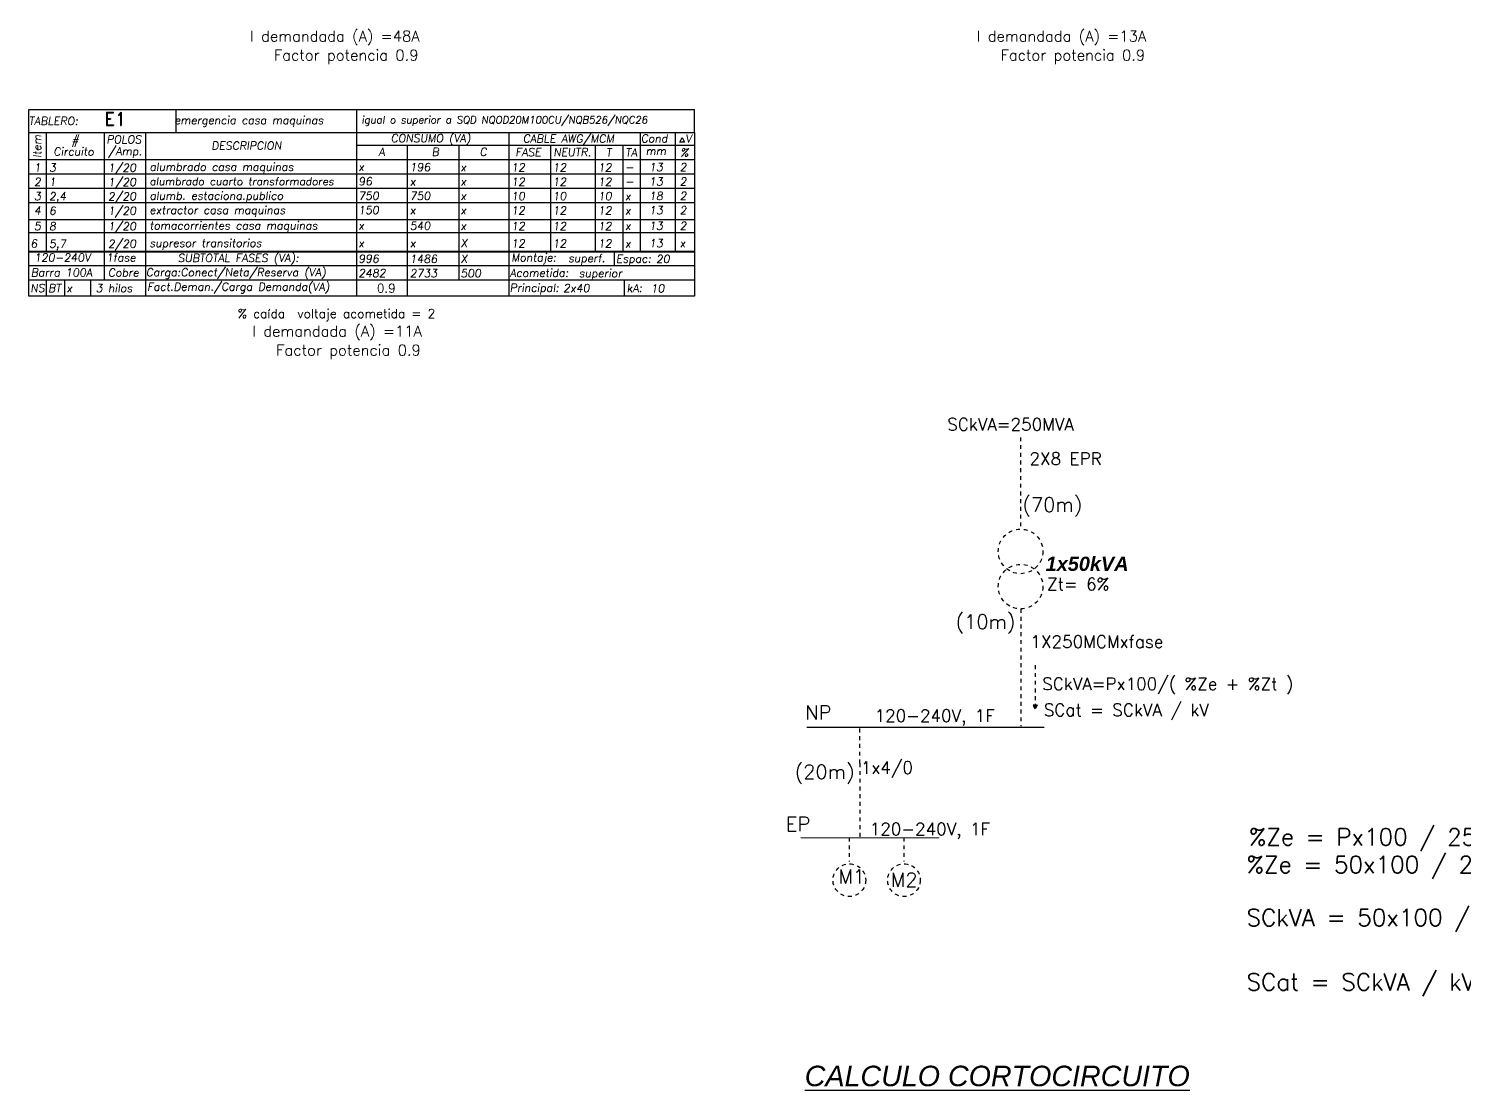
# Model space of a CAD drawing. Extents: x 305.4 to 393, y 790.4 to 845.
# Drawn here: x 305.49 to 342.62, y 790.41 to 817.87 of the extents above; entities that cross this region are included whole.
import ezdxf
from ezdxf.enums import TextEntityAlignment as Align

# ---------------------------------------------------------------- set-up
doc = ezdxf.new("R2010")
doc.units = 0
doc.header["$LTSCALE"] = 0.5
doc.header["$MEASUREMENT"] = 0
doc.linetypes.add('HIDDEN2', pattern=[0.1875, 0.125, -0.0625])
for name, color, linetype in [('2', 1, 'CONTINUOUS'), ('EQUIPOS', 4, 'CONTINUOUS'), ('TEXTO', 7, 'CONTINUOUS'), ('TOMAS', 4, 'HIDDEN2'), ('UNIFILAR', 1, 'CONTINUOUS')]:
    doc.layers.add(name, color=color, linetype=linetype)
doc.styles.add('romans', font='romans.shx')
doc.styles.add('ROTULOS', font='romand.shx', dxfattribs={"height": 0.3})
doc.styles.add('STYLE2', font='romans.shx')

msp = doc.modelspace()

# ---------------------------------------------------------------- linework, layer by layer
at = {"layer": 'TOMAS'}
for p, q in [((331.151, 804.999), (331.151, 807.352)), ((331.148, 802.857), (331.148, 799.826)), ((331.524, 801.404), (331.524, 800.377)), ((331.467, 800.381), (331.573, 800.381)), ((331.522, 800.266), (331.471, 800.381)), ((331.573, 800.381), (331.522, 800.266)), ((326.988, 798.87), (326.988, 799.821)), ((326.988, 798.87), (326.988, 796.966)), ((326.715, 796.947), (326.715, 796.326)), ((328.128, 796.947), (328.128, 796.326))]:
    msp.add_line(p, q, dxfattribs=at)
at = {"layer": 'TOMAS', "const_width": 0.0318}
for points in [[(331.756, 799.801), (325.609, 799.801)], [(326.411, 796.941), (329.043, 796.941), (325.459, 796.941)]]:
    msp.add_lwpolyline(points, dxfattribs=at)
at = {"layer": 'TOMAS'}
for centre, radius in [((331.143, 804.35), 0.577), ((331.143, 803.439), 0.577), ((326.715, 795.846), 0.423), ((328.128, 795.846), 0.423)]:
    msp.add_circle(centre, radius, dxfattribs=at)
msp.add_solid([(331.471, 800.381), (331.573, 800.381), (331.527, 800.27)], dxfattribs=at)
at = {"layer": 'UNIFILAR', "color": 2, "linetype": 'Continuous'}
for p, q in [((305.493, 815.777), (313.974, 815.777)), ((305.493, 815.182), (305.493, 815.777)), ((309.295, 815.777), (309.295, 815.182)), ((313.974, 815.777), (322.714, 815.777)), ((322.714, 815.182), (322.714, 815.777)), ((305.493, 815.182), (322.714, 815.182))]:
    msp.add_line(p, q, dxfattribs=at)
at = {"layer": 'UNIFILAR', "color": 5, "linetype": 'Continuous'}
for p, q in [((313.974, 815.777), (313.974, 810.952)), ((305.944, 815.182), (305.944, 812.115)), ((307.441, 815.182), (307.441, 811.372)), ((308.51, 815.182), (308.51, 810.952)), ((317.911, 815.182), (317.911, 810.952)), ((321.309, 815.182), (321.309, 812.099)), ((322.207, 815.182), (322.207, 812.099)), ((313.974, 814.857), (322.714, 814.857)), ((315.282, 814.857), (315.282, 810.952)), ((316.618, 814.857), (316.618, 811.372)), ((318.985, 814.857), (318.985, 812.099)), ((320.145, 814.857), (320.145, 812.099)), ((320.855, 814.857), (320.855, 812.099)), ((305.493, 814.488), (322.714, 814.488)), ((305.493, 814.116), (322.714, 814.116)), ((305.493, 813.745), (322.714, 813.745)), ((305.493, 813.374), (322.714, 813.374)), ((305.493, 812.932), (322.714, 812.932)), ((305.493, 812.6), (322.714, 812.6)), ((305.493, 812.115), (322.714, 812.115)), ((305.493, 812.099), (322.714, 812.099)), ((320.634, 812.099), (320.634, 811.743)), ((305.493, 811.743), (322.714, 811.743)), ((305.493, 811.372), (322.714, 811.372)), ((305.947, 811.372), (305.947, 810.952)), ((306.417, 811.372), (306.417, 810.952)), ((307.094, 811.372), (307.094, 810.952)), ((320.893, 811.372), (320.893, 810.952))]:
    msp.add_line(p, q, dxfattribs=at)
at = {"layer": 'UNIFILAR', "color": 3}
for p, q in [((322.329, 814.935), (322.396, 815.056)), ((322.456, 814.935), (322.332, 814.935)), ((322.396, 815.056), (322.456, 814.935))]:
    msp.add_line(p, q, dxfattribs=at)
at = {"layer": 'UNIFILAR', "color": 2, "linetype": 'Continuous'}
msp.add_lwpolyline([(322.714, 815.182), (322.714, 810.952), (305.493, 810.952), (305.493, 815.182)], dxfattribs=at)

# ---------------------------------------------------------------- texts
at = {"layer": '2', "color": 3, "style": 'STYLE2'}
for s, p in [('(70m)', (331.192, 805.376)), ('(10m)', (329.463, 802.346)), ('NP', (325.573, 799.999)), ('(20m)', (325.302, 798.464)), ('EP', (325.072, 797.114)), ('M1', (326.428, 795.758)), ('M2', (327.784, 795.672))]:
    msp.add_text(s, height=0.3679, dxfattribs=at).set_placement(p)
at = {"layer": 'EQUIPOS', "color": 3, "insert": (331.793, 804.213), "char_height": 0.36791, "width": 18.57709, "attachment_point": 1}
msp.add_mtext('{\\fSwis721 Blk BT|b1|i1|c0|p34;\\C1;1x50kVA}', dxfattribs=at)
at = {"layer": 'EQUIPOS', "insert": (325.562, 791.048), "char_height": 0.53022, "width": 13.38631, "attachment_point": 1}
msp.add_mtext('\\fSwis721 Blk BT|b0|i1|c0|p34;\\L\\C3;CALCULO CORTOCIRCUITO', dxfattribs=at)
at = {"layer": 'TEXTO', "style": 'STYLE2'}
for s, height, p in [('SCkVA=250MVA', 0.31813, (329.248, 807.478)), ('2X8 EPR', 0.3181, (331.374, 806.59)), ('Zt= 6%', 0.3181, (331.829, 803.345)), ('1X250MCMxfase', 0.31813, (331.399, 801.857)), ('SCkVA=Px100/( %Ze + %Zt )', 0.31813, (331.704, 800.766)), ('SCat = SCkVA / kV ', 0.31813, (331.744, 800.092)), ('120-240V, 1F', 0.31813, (327.368, 799.94)), ('1x4/0', 0.3181, (327.013, 798.601)), ('120-240V, 1F', 0.31813, (327.243, 797.01)), ('%Ze = Px100 / 250000', 0.43981, (337.047, 796.744)), ('%Ze = 50x100 / 250000 = 0.02', 0.43981, (336.987, 796.03)), ('SCkVA = 50x100 /(0.02 + 6) = 830', 0.43981, (336.987, 794.661))]:
    msp.add_text(s, height=height, dxfattribs=at).set_placement(p)
at = {"layer": 'TEXTO', "color": 7, "style": 'STYLE2'}
msp.add_text('SCat = SCkVA / kV = 830/0.240 = 3.4kA', height=0.43981, dxfattribs=at).set_placement((336.987, 792.995))
at = {"layer": 'UNIFILAR', "color": 5, "style": 'ROTULOS'}
for s, height, p in [('I demandada (A) =48A', 0.27881, (315.602, 817.537)), ('I demandada (A) =13A', 0.27881, (334.393, 817.537)), ('Factor potencia 0.9', 0.27881, (315.574, 817.046)), ('Factor potencia 0.9', 0.27881, (334.365, 817.046)), ('E1', 0.3384, (308.015, 815.368)), ('% caída  voltaje acometida = 2', 0.23234, (316.008, 810.385)), ('I demandada (A) =11A', 0.27881, (315.66, 809.907)), ('Factor potencia 0.9', 0.27881, (315.632, 809.416))]:
    msp.add_text(s, height=height, dxfattribs=at).set_placement(p, align=Align.RIGHT)
at = {"layer": 'UNIFILAR', "color": 3, "style": 'romans', "oblique": 8}
for s, height, p in [('TABLERO:', 0.2069, (305.492, 815.38)), ('emergencia casa maquinas', 0.20694, (309.258, 815.398)), ('igual o superior a SQD NQOD20M100CU/NQB526/NQC26', 0.19, (314.103, 815.417)), ('#', 0.207, (306.603, 814.884)), ('POLOS', 0.2069, (307.505, 814.902)), ('DESCRIPCION', 0.20694, (310.219, 814.741)), ('CONSUMO (VA)', 0.20694, (314.858, 814.934)), ('CABLE AWG/MCM', 0.20694, (318.273, 814.923)), ('Cond', 0.2069, (321.325, 814.928)), ('V', 0.207, (322.478, 814.928)), ('Circuito', 0.2069, (306.134, 814.587)), ('/Amp.', 0.2069, (307.545, 814.598)), ('A', 0.207, (314.542, 814.578)), ('B', 0.207, (315.915, 814.578)), ('C', 0.207, (317.154, 814.578)), ('FASE', 0.2069, (318.079, 814.572)), ('NEUTR.', 0.2069, (319.063, 814.572)), ('T', 0.207, (320.423, 814.567)), ('TA', 0.2069, (320.924, 814.567)), ('mm', 0.2069, (321.448, 814.603)), ('%', 0.207, (322.346, 814.567)), ('1', 0.207, (305.632, 814.176)), ('3', 0.207, (306.02, 814.173)), ('1/20', 0.2069, (307.545, 814.171)), ('alumbrado casa maquinas', 0.20694, (308.618, 814.19)), ('x', 0.207, (314.019, 814.19)), ('196', 0.2069, (315.35, 814.185)), ('x', 0.207, (316.66, 814.185)), ('12', 0.2069, (317.974, 814.179)), ('12', 0.2069, (319.045, 814.179)), ('12', 0.2069, (320.218, 814.179)), ('-', 0.207, (320.915, 814.181)), ('13', 0.2069, (321.54, 814.185)), ('2', 0.207, (322.33, 814.185)), ('2', 0.207, (305.632, 813.805)), ('1', 0.207, (306.02, 813.802)), ('1/20', 0.2069, (307.545, 813.8)), ('alumbrado cuarto transformadores', 0.2, (308.618, 813.819)), ('96', 0.2069, (314.019, 813.819)), ('x', 0.207, (315.35, 813.813)), ('x', 0.207, (316.66, 813.813)), ('12', 0.2069, (317.974, 813.807)), ('12', 0.2069, (319.045, 813.807)), ('12', 0.2069, (320.218, 813.807)), ('-', 0.207, (320.915, 813.81)), ('13', 0.2069, (321.54, 813.813)), ('2', 0.207, (322.33, 813.813)), ('3', 0.207, (305.632, 813.434)), ('2,4', 0.2069, (306.02, 813.431)), ('2/20', 0.2069, (307.545, 813.429)), ('alumb. estaciona.publico', 0.20694, (308.618, 813.447)), ('750', 0.2069, (314.019, 813.447)), ('750', 0.2069, (315.35, 813.442)), ('x', 0.207, (316.66, 813.442)), ('10', 0.2069, (317.974, 813.436)), ('10', 0.2069, (319.045, 813.436)), ('10', 0.2069, (320.218, 813.436)), ('x', 0.207, (320.915, 813.438)), ('18', 0.2069, (321.54, 813.442)), ('2', 0.207, (322.33, 813.442)), ('4', 0.207, (305.632, 813.062)), ('6', 0.207, (306.02, 813.059)), ('1/20', 0.2069, (307.545, 813.057)), ('extractor casa maquinas', 0.20694, (308.618, 813.076)), ('150', 0.2069, (314.019, 813.076)), ('x', 0.207, (315.35, 813.07)), ('x', 0.207, (316.66, 813.07)), ('12', 0.2069, (317.974, 813.065)), ('12', 0.2069, (319.045, 813.065)), ('12', 0.2069, (320.218, 813.065)), ('x', 0.207, (320.915, 813.067)), ('13', 0.2069, (321.54, 813.07)), ('2', 0.207, (322.33, 813.07)), ('5', 0.207, (305.632, 812.66)), ('8', 0.207, (306.02, 812.657)), ('1/20', 0.2069, (307.545, 812.655)), ('tomacorrientes casa maquinas', 0.20694, (308.618, 812.673)), ('x', 0.207, (314.019, 812.673)), ('540', 0.2069, (315.35, 812.668)), ('x', 0.207, (316.66, 812.668)), ('12', 0.2069, (317.974, 812.662)), ('12', 0.2069, (319.045, 812.662)), ('12', 0.2069, (320.218, 812.662)), ('x', 0.207, (320.915, 812.664)), ('13', 0.2069, (321.54, 812.668)), ('2', 0.207, (322.33, 812.668)), ('6', 0.207, (305.539, 812.208)), ('5,7', 0.2069, (306.02, 812.205)), ('2/20', 0.2069, (307.545, 812.203)), ('supresor transitorios', 0.20694, (308.618, 812.222)), ('x', 0.207, (314.019, 812.222)), ('x', 0.207, (315.35, 812.216)), ('X', 0.207, (316.66, 812.216)), ('12', 0.2069, (317.974, 812.211)), ('12', 0.2069, (319.045, 812.211)), ('12', 0.2069, (320.218, 812.211)), ('x', 0.207, (320.915, 812.213)), ('13', 0.2069, (321.54, 812.216)), ('x', 0.207, (322.33, 812.216)), ('120-240V', 0.2069, (305.636, 811.847)), ('1fase', 0.2069, (307.498, 811.845)), ('SUBTOTAL FASES (VA):', 0.20694, (309.348, 811.836)), ('996', 0.2069, (314.019, 811.817)), ('1486', 0.2069, (315.35, 811.812)), ('X', 0.207, (316.66, 811.812)), ('Montaje:', 0.2069, (317.974, 811.849)), ('superf.', 0.2069, (319.446, 811.833)), ('Espac:', 0.2069, (320.684, 811.817)), ('20', 0.2069, (321.718, 811.81)), ('Barra 100A', 0.2069, (305.55, 811.46)), ('Cobre', 0.2069, (307.545, 811.458)), ('Carga:Conect/Neta/Reserva (VA)', 0.20694, (308.525, 811.465)), ('2482', 0.2069, (314.019, 811.446)), ('2733', 0.2069, (315.35, 811.44)), ('500', 0.2069, (316.66, 811.44)), ('Acometida:', 0.2069, (317.935, 811.45)), ('superior', 0.2069, (319.721, 811.442)), ('NS', 0.2069, (305.535, 811.058)), ('BT', 0.2069, (305.999, 811.058)), ('x', 0.207, (306.469, 811.058)), ('3 hilos', 0.2069, (307.227, 811.056)), ('Fact.Deman./Carga Demanda(VA)', 0.20694, (308.557, 811.093)), ('Principal:', 0.2069, (317.934, 811.066)), ('2x40', 0.2069, (319.318, 811.058)), ('kA:', 0.2069, (320.958, 811.058)), ('10', 0.2069, (321.581, 811.05))]:
    msp.add_text(s, height=height, dxfattribs=at).set_placement(p)
msp.add_text('Item', height=0.2069, rotation=90, dxfattribs=at).set_placement((305.811, 814.525))
at = {"layer": 'UNIFILAR', "color": 3, "style": 'ROTULOS'}
msp.add_text('0.9', height=0.2255, dxfattribs=at).set_placement((314.982, 811.043), align=Align.RIGHT)

doc.saveas('drawing.dxf')
